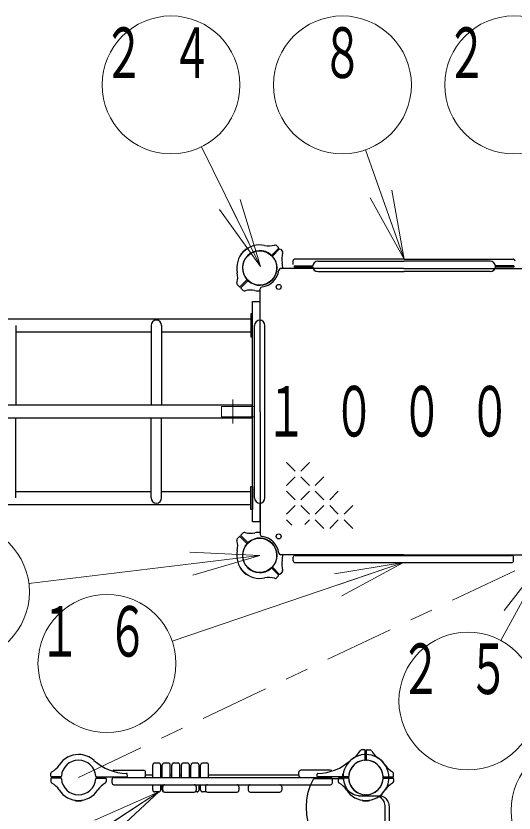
# Model space of a CAD drawing. Units: millimetres on the paper. Extents: x -385 to 0, y -594 to 267.
# Drawn here: x -236.11 to -214.44, y 166.62 to 201.29 of the extents above; entities that cross this region are included whole.
import ezdxf
from ezdxf.enums import TextEntityAlignment as Align

# ---------------------------------------------------------------- set-up
doc = ezdxf.new("R2010")
doc.units = ezdxf.units.MM
doc.linetypes.add('USER1', pattern=[4.5, 2.5, -2])
doc.linetypes.add('USER2', pattern=[6, 3, -1, 1, -1])
doc.layers.add('1_60', color=7, linetype='Continuous', lineweight=25)
doc.styles.add('ＭＳ ゴシック', font='')
doc.styles.get('ＭＳ ゴシック').set_extended_font_data('MS Gothic')

msp = doc.modelspace()

# ---------------------------------------------------------------- linework, layer by layer
at = {"layer": '1_60', "lineweight": 13}
for p, q in [((-225.479, 190.4), (-228.041, 195.603)), ((-219.229, 190.717), (-220.909, 195.466)), ((-219.229, 190.717), (-220.229, 193.545)), ((-219.758, 193.712), (-219.229, 190.717)), ((-226.356, 193.313), (-225.479, 190.4)), ((-219.229, 190.717), (-220.701, 193.379)), ((-225.479, 190.4), (-227.253, 192.871)), ((-225.479, 190.4), (-226.804, 193.092)), ((-223.963, 181.501), (-224.338, 181.876)), ((-223.338, 181.876), (-223.713, 181.501)), ((-223.963, 181.251), (-224.338, 180.876)), ((-223.338, 180.876), (-223.713, 181.251)), ((-222.713, 181.251), (-223.088, 180.876)), ((-223.963, 180.251), (-224.338, 180.626)), ((-223.338, 180.626), (-223.713, 180.251)), ((-222.713, 180.251), (-223.088, 180.626)), ((-222.088, 180.626), (-222.463, 180.251)), ((-223.963, 180.001), (-224.338, 179.626)), ((-223.338, 179.626), (-223.713, 180.001)), ((-222.713, 180.001), (-223.088, 179.626)), ((-222.088, 179.626), (-222.463, 180.001)), ((-221.463, 180.001), (-221.838, 179.626)), ((-224.115, 179.153), (-224.338, 179.376)), ((-223.338, 179.376), (-223.537, 179.176)), ((-222.713, 179.001), (-223.088, 179.376)), ((-222.088, 179.376), (-222.463, 179.001)), ((-221.463, 179.001), (-221.838, 179.376)), ((-228.545, 177.965), (-225.506, 177.833)), ((-225.506, 177.833), (-235.548, 176.607)), ((-219.256, 177.516), (-229.313, 174.096)), ((-225.506, 177.833), (-228.484, 177.469)), ((-225.506, 177.833), (-228.423, 176.973)), ((-222.257, 177.023), (-219.256, 177.516)), ((-219.256, 177.516), (-222.096, 176.55)), ((-219.256, 177.516), (-221.935, 176.077)), ((-213.006, 177.833), (-215.017, 174.134)), ((-214.878, 175.436), (-213.006, 177.833)), ((-229.897, 167.547), (-235.984, 163.56)), ((-232.68, 166.322), (-229.897, 167.547)), ((-229.897, 167.547), (-232.406, 165.903)), ((-229.897, 167.547), (-232.132, 165.485))]:
    msp.add_line(p, q, dxfattribs=at)
at = {"layer": '1_60'}
for p, q in [((-226.086, 191.148), (-226.087, 191.15)), ((-226.321, 190.912), (-226.323, 190.914)), ((-219.229, 190.717), (-223.979, 190.717)), ((-219.229, 190.717), (-214.479, 190.717)), ((-224.062, 190.634), (-224.062, 190.484)), ((-224.012, 190.427), (-223.204, 190.427)), ((-224.012, 190.427), (-224.012, 190.374)), ((-224.012, 190.374), (-223.204, 190.374)), ((-222.979, 190.627), (-219.229, 190.627)), ((-215.479, 190.627), (-219.229, 190.627)), ((-214.445, 190.427), (-215.253, 190.427)), ((-214.445, 190.374), (-215.253, 190.374)), ((-214.445, 190.427), (-214.445, 190.374)), ((-222.979, 190.174), (-219.229, 190.174)), ((-215.479, 190.174), (-219.229, 190.174)), ((-225.822, 188.874), (-225.505, 188.874)), ((-225.822, 179.291), (-225.822, 188.874)), ((-225.505, 188.874), (-225.505, 188.059)), ((-244.256, 188.116), (-225.897, 188.116)), ((-227.172, 188.116), (-225.897, 188.116)), ((-236.112, 187.833), (-236.112, 184.366)), ((-230.232, 187.833), (-230.232, 184.366)), ((-229.779, 187.833), (-229.779, 184.366)), ((-225.732, 180.332), (-225.732, 187.833)), ((-225.279, 180.332), (-225.279, 187.833)), ((-236.112, 187.549), (-230.232, 187.549)), ((-229.779, 187.549), (-225.897, 187.549)), ((-227.172, 187.549), (-225.897, 187.549)), ((-225.839, 184.366), (-244.256, 184.366)), ((-225.839, 183.799), (-225.839, 184.366)), ((-225.839, 183.799), (-244.256, 183.799)), ((-236.112, 180.332), (-236.112, 183.799)), ((-230.232, 180.332), (-230.232, 183.799)), ((-229.779, 180.332), (-229.779, 183.799)), ((-236.112, 180.616), (-230.232, 180.616)), ((-229.779, 180.616), (-225.897, 180.616)), ((-225.839, 180.616), (-225.839, 180.049)), ((-244.256, 180.049), (-225.897, 180.049)), ((-225.505, 180.106), (-225.505, 179.291)), ((-225.505, 179.291), (-225.822, 179.291)), ((-224.048, 177.599), (-224.048, 177.749)), ((-223.964, 177.833), (-214.548, 177.833)), ((-223.964, 177.516), (-214.548, 177.516)), ((-214.464, 177.599), (-214.464, 177.749)), ((-226.321, 177.253), (-226.323, 177.251)), ((-226.086, 177.017), (-226.087, 177.015)), ((-230.163, 168.172), (-230.163, 168.714)), ((-229.897, 168.797), (-230.08, 168.797)), ((-229.813, 168.172), (-229.813, 168.714)), ((-229.747, 168.172), (-229.747, 168.714)), ((-229.48, 168.797), (-229.663, 168.797)), ((-229.397, 168.172), (-229.397, 168.714)), ((-229.33, 168.172), (-229.33, 168.714)), ((-229.063, 168.797), (-229.247, 168.797)), ((-228.98, 168.172), (-228.98, 168.714)), ((-228.913, 168.172), (-228.913, 168.714)), ((-228.647, 168.797), (-228.83, 168.797)), ((-228.563, 168.172), (-228.563, 168.714)), ((-228.497, 168.172), (-228.497, 168.714)), ((-228.23, 168.797), (-228.413, 168.797)), ((-228.147, 168.172), (-228.147, 168.714)), ((-228.08, 168.172), (-228.08, 168.714)), ((-227.813, 168.797), (-227.997, 168.797)), ((-227.73, 168.172), (-227.73, 168.714)), ((-231.847, 168.489), (-230.555, 168.489)), ((-231.847, 168.172), (-222.43, 168.172)), ((-230.472, 168.256), (-230.472, 168.406)), ((-230.472, 168.281), (-230.163, 168.281)), ((-229.813, 168.281), (-229.747, 168.281)), ((-229.397, 168.281), (-229.33, 168.281)), ((-228.98, 168.281), (-228.913, 168.281)), ((-228.563, 168.281), (-228.497, 168.281)), ((-228.147, 168.281), (-228.08, 168.281)), ((-227.73, 168.281), (-223.805, 168.281)), ((-223.805, 168.256), (-223.805, 168.406)), ((-222.43, 168.489), (-223.722, 168.489)), ((-221.875, 168.339), (-221.877, 168.339)), ((-231.93, 167.939), (-231.93, 168.089)), ((-231.847, 167.856), (-222.43, 167.856)), ((-230.163, 167.631), (-230.163, 167.856)), ((-229.813, 167.631), (-229.813, 167.856)), ((-229.747, 167.631), (-229.747, 167.856)), ((-228.147, 167.631), (-228.147, 167.856)), ((-228.08, 167.631), (-228.08, 167.856)), ((-222.347, 167.939), (-222.347, 168.089)), ((-229.897, 167.547), (-230.08, 167.547)), ((-229.729, 167.772), (-229.729, 167.622)), ((-229.645, 167.539), (-228.354, 167.539)), ((-228.23, 167.547), (-228.317, 167.547)), ((-228.27, 167.772), (-228.27, 167.622)), ((-227.821, 167.547), (-227.997, 167.547)), ((-227.868, 167.772), (-227.868, 167.622)), ((-227.784, 167.539), (-226.493, 167.539)), ((-226.409, 167.772), (-226.409, 167.622)), ((-226.006, 167.772), (-226.006, 167.622)), ((-225.923, 167.539), (-224.631, 167.539)), ((-224.548, 167.772), (-224.548, 167.622)), ((-233.555, 167.186), (-233.555, 167.184)), ((-233.222, 167.186), (-233.222, 167.184)), ((-221.055, 167.186), (-221.055, 167.184)), ((-220.722, 167.186), (-220.722, 167.184))]:
    msp.add_line(p, q, dxfattribs=at)
at = {"layer": '1_60', "color": 2}
for p, q in [((-224.971, 190.903), (-224.694, 191.18)), ((-224.936, 190.867), (-224.658, 191.145)), ((-224.695, 191.228), (-224.791, 191.318)), ((-224.61, 191.144), (-224.521, 191.048)), ((-226.076, 189.798), (-226.354, 189.52)), ((-226.041, 189.763), (-226.318, 189.485)), ((-226.402, 189.521), (-226.485, 189.61)), ((-226.318, 189.437), (-226.229, 189.354)), ((-226.402, 178.644), (-226.485, 178.555)), ((-226.076, 178.367), (-226.354, 178.645)), ((-226.318, 178.728), (-226.229, 178.811)), ((-226.041, 178.402), (-226.318, 178.68)), ((-224.971, 177.262), (-224.694, 176.985)), ((-224.936, 177.298), (-224.658, 177.02)), ((-224.695, 176.937), (-224.791, 176.847)), ((-224.61, 177.021), (-224.521, 177.117)), ((-220.948, 169.38), (-221.079, 169.375)), ((-220.913, 168.954), (-220.913, 169.346)), ((-220.863, 168.954), (-220.863, 169.346)), ((-220.829, 169.38), (-220.708, 169.375)), ((-234.596, 168.232), (-234.591, 168.353)), ((-234.17, 168.197), (-234.562, 168.197)), ((-234.17, 168.147), (-234.562, 168.147)), ((-232.607, 168.197), (-231.298, 168.197)), ((-232.607, 168.147), (-232.215, 168.147)), ((-231.264, 168.232), (-231.269, 168.32)), ((-223.012, 168.232), (-223.008, 168.32)), ((-221.669, 168.197), (-222.979, 168.197)), ((-221.669, 168.147), (-222.062, 168.147)), ((-220.107, 168.197), (-219.714, 168.197)), ((-220.107, 168.147), (-219.714, 168.147)), ((-219.681, 168.232), (-219.685, 168.353)), ((-234.596, 168.113), (-234.591, 167.982)), ((-232.181, 168.113), (-232.186, 167.992)), ((-222.095, 168.113), (-222.091, 167.992)), ((-219.681, 168.113), (-219.686, 167.982)), ((-220.913, 167.391), (-220.913, 167.38)), ((-220.863, 167.391), (-220.863, 167.38))]:
    msp.add_line(p, q, dxfattribs=at)
at = {"layer": '1_60', "color": 4}
for p, q in [((-219.256, 190.308), (-224.596, 190.308)), ((-219.256, 190.308), (-213.916, 190.308)), ((-225.481, 184.082), (-225.481, 189.422)), ((-225.481, 184.082), (-225.481, 178.743)), ((-219.256, 177.857), (-224.596, 177.857)), ((-219.256, 177.857), (-213.916, 177.857))]:
    msp.add_line(p, q, dxfattribs=at)
at = {"layer": '1_60', "linetype": 'USER2', "lineweight": 13}
for p, q in [((-226.672, 184.616), (-226.672, 183.568)), ((-233.388, 168.172), (-213.006, 177.833))]:
    msp.add_line(p, q, dxfattribs=at)
at = {"layer": '1_60', "linetype": 'USER1', "lineweight": 13}
for p, q in [((-227.172, 183.856), (-227.172, 184.309)), ((-225.732, 184.309), (-227.172, 184.309)), ((-225.732, 183.856), (-227.172, 183.856))]:
    msp.add_line(p, q, dxfattribs=at)
at = {"layer": '1_60', "color": 1}
for p, q in [((-223.156, 168.122), (-221.851, 168.122)), ((-221.203, 167.38), (-220.29, 167.38)), ((-220.062, 166.88), (-220.062, 156.965)), ((-219.88, 166.88), (-219.88, 156.965))]:
    msp.add_line(p, q, dxfattribs=at)
at = {"layer": '1_60'}
for points in [[(-225.822, 188.333), (-225.897, 188.333), (-225.897, 187.333), (-225.822, 187.333)], [(-225.822, 188.333), (-225.897, 188.333), (-225.897, 187.333), (-225.822, 187.333)], [(-225.822, 179.832), (-225.897, 179.832), (-225.897, 180.832), (-225.822, 180.832)]]:
    msp.add_lwpolyline(points, close=True, dxfattribs=at)
at = {"layer": '1_60', "color": 1}
for points in [[(-223.156, 165.642), (-223.293, 165.926), (-223.393, 166.232), (-223.454, 166.554), (-223.475, 166.882), (-223.454, 167.211), (-223.393, 167.532), (-223.293, 167.838), (-223.156, 168.122)], [(-221.203, 167.38), (-221.28, 167.386), (-221.357, 167.402), (-221.431, 167.43), (-221.501, 167.469), (-221.568, 167.517), (-221.629, 167.575), (-221.685, 167.641), (-221.733, 167.715), (-221.774, 167.795), (-221.807, 167.881), (-221.831, 167.971), (-221.846, 168.063), (-221.849, 168.093), (-221.851, 168.122)], [(-220.471, 167.38), (-220.423, 167.376), (-220.376, 167.366), (-220.33, 167.349), (-220.285, 167.325), (-220.244, 167.296), (-220.205, 167.26), (-220.171, 167.219), (-220.14, 167.174), (-220.114, 167.124), (-220.093, 167.071), (-220.077, 167.016), (-220.067, 166.958), (-220.063, 166.919), (-220.062, 166.88)], [(-220.29, 167.38), (-220.242, 167.376), (-220.194, 167.366), (-220.148, 167.349), (-220.104, 167.325), (-220.062, 167.296), (-220.024, 167.26), (-219.989, 167.219), (-219.958, 167.174), (-219.932, 167.124), (-219.911, 167.071), (-219.896, 167.016), (-219.885, 166.958), (-219.881, 166.919), (-219.88, 166.88)]]:
    msp.add_lwpolyline(points, dxfattribs=at)
at = {"layer": '1_60', "lineweight": 13}
for centre in [(-229.367, 198.294), (-221.909, 198.294), (-214.452, 198.294), (-238.526, 176.243), (-232.153, 173.13), (-216.45, 171.498), (-211.567, 166.737)]:
    msp.add_circle(centre, 3, dxfattribs=at)
at = {"layer": '1_60'}
for centre, radius in [((-225.505, 190.333), 0.743), ((-224.681, 189.508), 0.108), ((-225.505, 177.832), 0.743), ((-224.681, 178.657), 0.108)]:
    msp.add_circle(centre, radius, dxfattribs=at)
at = {"layer": '1_60', "color": 2}
for centre, radius, start, end in [((-225.506, 190.333), 1, 135, 192.2728), ((-225.506, 190.333), 1, 77.7272, 135), ((-225.506, 190.333), 0.75, 49.2707, 135), ((-225.116, 192.124), 0.833, 257.7272, 287.5412), ((-224.84, 191.25), 0.0833, 47, 107.5412), ((-224.717, 191.204), 0.0333, 315, 47), ((-224.635, 191.121), 0.0333, 43, 135), ((-224.589, 190.999), 0.0833, 342.4588, 43), ((-225.506, 190.333), 0.75, 135, 220.7293), ((-224.995, 190.926), 0.0333, 229.2707, 315), ((-225.506, 190.333), 0.75, 315, 40.7293), ((-224.913, 190.844), 0.0333, 135, 220.7293), ((-223.715, 190.722), 0.833, 162.4588, 192.2728), ((-225.506, 190.333), 1, 358.5675, 12.2728), ((-227.298, 189.943), 0.833, 342.4588, 12.2728), ((-226.424, 189.667), 0.0833, 162.4588, 223), ((-226.1, 189.821), 0.0333, 315, 40.7293), ((-226.017, 189.739), 0.0333, 49.2707, 135), ((-225.506, 190.333), 0.75, 229.2707, 315), ((-226.377, 189.544), 0.0333, 223, 315), ((-226.295, 189.461), 0.0333, 135, 227), ((-226.172, 189.415), 0.0833, 227, 287.5412), ((-225.896, 188.541), 0.833, 77.7272, 107.5412), ((-225.506, 190.333), 1, 257.7272, 271.4325), ((-226.424, 178.498), 0.0833, 137, 197.5412), ((-226.377, 178.621), 0.0333, 45, 137), ((-226.295, 178.704), 0.0333, 133, 225), ((-226.172, 178.75), 0.0833, 72.4588, 133), ((-225.896, 179.624), 0.833, 252.4588, 282.2728), ((-225.506, 177.832), 0.75, 45, 130.7293), ((-225.506, 177.832), 1, 88.5675, 102.2728), ((-227.298, 178.222), 0.833, 347.7272, 17.5412), ((-225.506, 177.832), 0.75, 139.2707, 225), ((-226.1, 178.343), 0.0333, 319.2707, 45), ((-226.017, 178.426), 0.0333, 225, 310.7293), ((-225.506, 177.832), 0.75, 319.2707, 45), ((-225.506, 177.832), 1, 167.7272, 225), ((-225.506, 177.832), 1, 347.7272, 1.4325), ((-223.715, 177.443), 0.833, 167.7272, 197.5412), ((-225.506, 177.832), 0.75, 225, 310.7293), ((-224.995, 177.239), 0.0333, 45, 130.7293), ((-224.913, 177.321), 0.0333, 139.2707, 225), ((-224.589, 177.166), 0.0833, 317, 17.5412), ((-225.506, 177.832), 1, 225, 282.2728), ((-225.116, 176.041), 0.833, 72.4588, 102.2728), ((-224.84, 176.915), 0.0833, 252.4588, 313), ((-224.717, 176.961), 0.0333, 313, 45), ((-224.635, 177.044), 0.0333, 225, 317), ((-221.88, 169.715), 0.833, 302.7272, 332.5412), ((-221.066, 169.292), 0.0833, 92, 152.5412), ((-220.947, 169.346), 0.0333, 0, 92), ((-220.83, 169.346), 0.0333, 88, 180), ((-220.711, 169.292), 0.0833, 27.4588, 88), ((-220.711, 169.292), 0.0833, 27.4588, 88), ((-219.897, 169.715), 0.833, 207.4588, 237.2728), ((-233.388, 168.172), 1, 90, 147.2728), ((-233.388, 168.172), 0.75, 90, 175.7293), ((-233.388, 168.172), 1, 47.7828, 90), ((-233.388, 168.172), 0.75, 4.2707, 90), ((-231.261, 170.518), 2.167, 227.7828, 268.9158), ((-223.016, 170.518), 2.167, 271.0842, 312.2172), ((-220.888, 168.172), 1, 122.7272, 180), ((-220.888, 168.172), 0.75, 94.2707, 265.7293), ((-220.888, 168.172), 0.75, 90, 175.7293), ((-220.888, 168.172), 1, 90, 132.2172), ((-220.947, 168.954), 0.0333, 274.2707, 0), ((-220.888, 168.172), 1, 32.7272, 90), ((-220.888, 168.172), 0.75, 4.2707, 90), ((-220.83, 168.954), 0.0333, 180, 265.7293), ((-220.888, 168.172), 0.75, 274.2707, 85.7293), ((-220.888, 168.172), 1, 0, 57.2728), ((-234.931, 169.164), 0.833, 297.4588, 327.2728), ((-219.346, 169.164), 0.833, 212.7272, 242.5412), ((-234.562, 168.231), 0.0333, 178, 270), ((-234.562, 168.114), 0.0333, 90, 182), ((-234.508, 168.35), 0.0833, 117.4588, 178), ((-234.508, 168.35), 0.0833, 117.4588, 178), ((-234.17, 168.231), 0.0333, 270, 355.7293), ((-234.17, 168.114), 0.0333, 4.2707, 90), ((-232.607, 168.231), 0.0333, 184.2707, 270), ((-232.607, 168.114), 0.0333, 90, 175.7293), ((-232.215, 168.114), 0.0333, 358, 90), ((-231.302, 168.318), 0.0333, 3, 88.9159), ((-231.298, 168.231), 0.0333, 270, 3), ((-222.979, 168.231), 0.0333, 177, 270), ((-222.974, 168.318), 0.0333, 91.0841, 177), ((-222.062, 168.114), 0.0333, 90, 182), ((-220.888, 168.172), 1, 180, 182.866), ((-221.669, 168.231), 0.0333, 270, 355.7293), ((-221.669, 168.114), 0.0333, 4.2707, 90), ((-220.888, 168.172), 1, 317.7828, 0), ((-220.107, 168.231), 0.0333, 184.2707, 270), ((-220.107, 168.114), 0.0333, 90, 175.7293), ((-219.769, 168.35), 0.0833, 2, 62.5412), ((-219.769, 168.35), 0.0833, 2, 62.5412), ((-219.714, 168.231), 0.0333, 270, 2), ((-219.714, 168.114), 0.0333, 358, 90), ((-234.508, 167.995), 0.0833, 182, 242.5412), ((-234.931, 167.181), 0.833, 32.7272, 62.5412), ((-233.388, 168.172), 0.75, 184.2707, 270), ((-233.388, 168.172), 0.75, 270, 355.7293), ((-231.846, 167.181), 0.833, 117.4588, 147.2728), ((-232.269, 167.995), 0.0833, 297.4588, 358), ((-222.008, 167.995), 0.0833, 182, 242.5412), ((-222.431, 167.181), 0.833, 32.7272, 62.5412), ((-220.888, 168.172), 0.75, 184.2707, 270), ((-220.888, 168.172), 0.75, 270, 355.7293), ((-219.346, 167.181), 0.833, 117.4588, 147.2728), ((-219.769, 167.995), 0.0833, 297.4588, 358), ((-233.388, 168.172), 1, 212.7272, 270), ((-233.388, 168.172), 1, 270, 327.2728), ((-220.888, 168.172), 1, 212.7272, 270), ((-220.888, 168.172), 1, 270, 327.2728), ((-218.543, 166.045), 2.167, 137.7828, 142.0277), ((-220.947, 167.391), 0.0333, 0, 85.7293), ((-220.83, 167.391), 0.0333, 94.2707, 180)]:
    msp.add_arc(centre, radius, start, end, dxfattribs=at)
at = {"layer": '1_60'}
for centre, radius, start, end in [((-225.506, 190.333), 1.017, 135, 143.6269), ((-225.506, 190.333), 1.017, 126.3731, 135), ((-226.099, 191.138), 0.0167, 45, 126.3731), ((-226.311, 190.926), 0.0167, 143.6269, 225), ((-223.979, 190.634), 0.0833, 90, 180), ((-214.479, 190.634), 0.0833, 0, 90), ((-222.979, 190.4), 0.227, 90, 270), ((-215.479, 190.4), 0.227, 270, 90), ((-225.506, 190.333), 0.833, 276.7872, 353.2128), ((-230.005, 187.833), 0.227, 0, 180), ((-225.505, 187.833), 0.227, 0, 180), ((-230.005, 180.332), 0.227, 180, 0), ((-225.505, 180.332), 0.227, 180, 0), ((-225.506, 177.832), 0.833, 6.7872, 83.2128), ((-223.964, 177.749), 0.0833, 90, 180), ((-223.964, 177.599), 0.0833, 180, 270), ((-214.548, 177.749), 0.0833, 0, 90), ((-214.548, 177.599), 0.0833, 270, 0), ((-226.311, 177.239), 0.0167, 135, 216.3731), ((-225.506, 177.832), 1.017, 216.3731, 225), ((-225.506, 177.832), 1.017, 225, 233.6269), ((-226.099, 177.027), 0.0167, 233.6269, 315), ((-230.08, 168.714), 0.0833, 90, 180), ((-229.897, 168.714), 0.0833, 0, 90), ((-229.663, 168.714), 0.0833, 90, 180), ((-229.48, 168.714), 0.0833, 0, 90), ((-229.247, 168.714), 0.0833, 90, 180), ((-229.063, 168.714), 0.0833, 0, 90), ((-228.83, 168.714), 0.0833, 90, 180), ((-228.647, 168.714), 0.0833, 0, 90), ((-228.413, 168.714), 0.0833, 90, 180), ((-228.23, 168.714), 0.0833, 0, 90), ((-227.997, 168.714), 0.0833, 90, 180), ((-227.813, 168.714), 0.0833, 0, 90), ((-231.847, 168.089), 0.0833, 90, 180), ((-231.847, 168.406), 0.0833, 90, 145.9348), ((-231.847, 168.256), 0.0833, 224.427, 270), ((-230.555, 168.406), 0.0833, 0, 90), ((-230.555, 168.256), 0.0833, 270, 0), ((-223.722, 168.406), 0.0833, 90, 180), ((-223.722, 168.256), 0.0833, 180, 270), ((-222.43, 168.406), 0.0833, 34.0652, 90), ((-222.43, 168.256), 0.0833, 270, 315.573), ((-222.43, 168.089), 0.0833, 0, 90), ((-220.888, 168.172), 1.017, 171.3731, 180), ((-220.888, 168.172), 1.017, 180, 182.819), ((-221.877, 168.322), 0.0167, 90, 171.3731), ((-231.847, 167.939), 0.0833, 180, 270), ((-229.645, 167.772), 0.0833, 90, 180), ((-228.354, 167.772), 0.0833, 0, 90), ((-227.784, 167.772), 0.0833, 90, 180), ((-226.493, 167.772), 0.0833, 0, 90), ((-225.923, 167.772), 0.0833, 90, 180), ((-224.631, 167.772), 0.0833, 0, 90), ((-222.43, 167.939), 0.0833, 270, 0), ((-230.08, 167.631), 0.0833, 180, 270), ((-229.897, 167.631), 0.0833, 270, 0), ((-229.663, 167.631), 0.0833, 180, 252.1373), ((-229.645, 167.622), 0.0833, 180, 270), ((-228.354, 167.622), 0.0833, 270, 0), ((-228.23, 167.631), 0.0833, 270, 0), ((-227.997, 167.631), 0.0833, 180, 270), ((-227.784, 167.622), 0.0833, 180, 270), ((-226.493, 167.622), 0.0833, 270, 0), ((-225.923, 167.622), 0.0833, 180, 270), ((-224.631, 167.622), 0.0833, 270, 0), ((-233.538, 167.184), 0.0167, 180, 261.3731), ((-233.388, 168.172), 1.017, 261.3731, 270), ((-233.388, 168.172), 1.017, 270, 278.6269), ((-233.238, 167.184), 0.0167, 278.6269, 0), ((-221.038, 167.184), 0.0167, 180, 261.3731), ((-220.888, 168.172), 1.017, 261.3731, 270), ((-220.888, 168.172), 1.017, 270, 278.6269), ((-220.738, 167.184), 0.0167, 278.6269, 0)]:
    msp.add_arc(centre, radius, start, end, dxfattribs=at)
at = {"layer": '1_60', "color": 4}
for centre, start, end in [((-224.596, 190.224), 90, 173.2128), ((-225.398, 189.422), 96.7872, 180), ((-225.398, 178.743), 180, 263.2128), ((-224.596, 177.941), 186.7872, 270)]:
    msp.add_arc(centre, 0.0833, start, end, dxfattribs=at)

# ---------------------------------------------------------------- texts
at = {"layer": '1_60', "style": 'ＭＳ ゴシック', "width": 0.6}
msp.add_text('８', height=2.199, dxfattribs=at).set_placement((-221.909, 200.794), align=Align.TOP_CENTER)
at = {"layer": '1_60', "char_height": 2.199, "style": 'ＭＳ ゴシック'}
for s, insert, attachment_point in [('\\T1.64;\\W0.6;２４', (-229.367, 200.794), 2), ('\\T1.64;\\W0.6;２５', (-214.452, 200.794), 2), ('\\T1.64;\\W0.6;１０００', (-225.256, 184.083), 4), ('\\T1.64;\\W0.6;１６', (-232.153, 175.63), 2), ('\\T1.64;\\W0.6;２５', (-216.45, 173.998), 2)]:
    msp.add_mtext(s, dxfattribs=dict(at, insert=insert, attachment_point=attachment_point))

doc.saveas('drawing.dxf')
